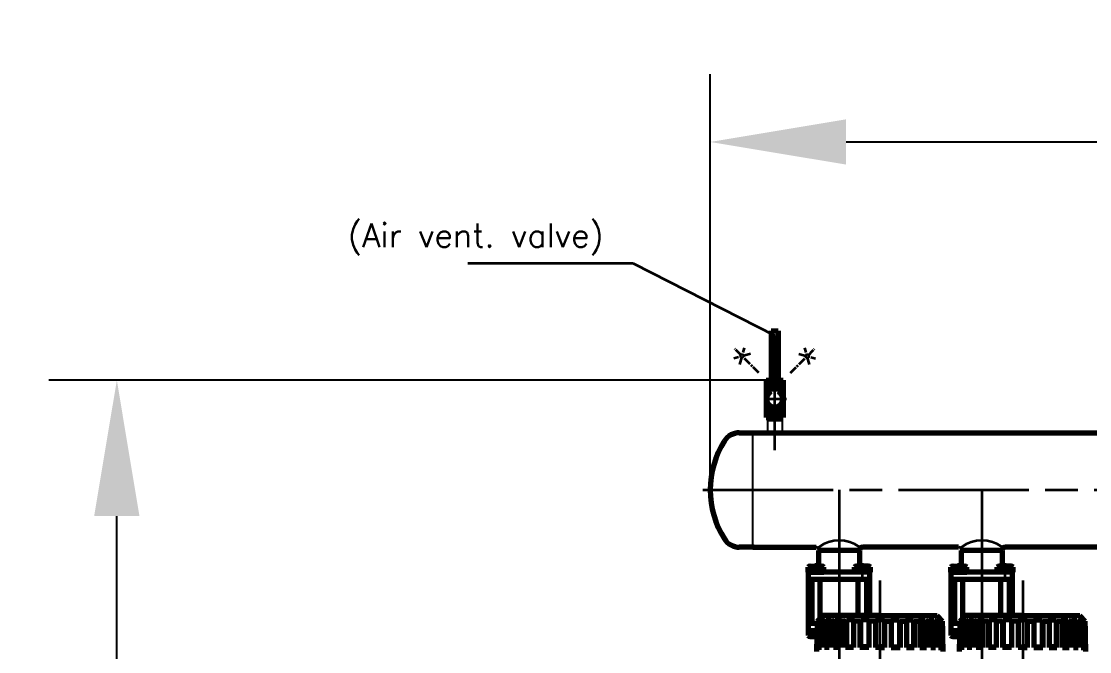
# Model space of a CAD drawing. Header units: millimetres. Extents: x 4423 to 6629, y 3249 to 4171.
# Drawn here: x 4423.2 to 4619.7, y 3970.7 to 4086.7 of the extents above; entities that cross this region are included whole.
import ezdxf

# ---------------------------------------------------------------- set-up
doc = ezdxf.new("R2010")
doc.units = ezdxf.units.MM
doc.linetypes.add('ACAD_ISO08W100', pattern=[36, 24, -3, 6, -3])
doc.layers.add('AHL-CON-35', color=3, linetype='Continuous')
doc.layers.add('AHL-CON-70', color=7, linetype='Continuous')
for name, color, linetype, lineweight in [('M_EQUIP_D1', 3, 'Continuous', 35), ('M_EQUIP_E3', 3, 'Continuous', 35), ('M_EQUIP_E7', 7, 'Continuous', 70), ('M_EQUIP_T13', 3, 'Continuous', 35)]:
    doc.layers.add(name, color=color, linetype=linetype, lineweight=lineweight)
doc.styles.add('Simplex', font='SIMPLEX.SHX')
doc.dimstyles.new('nordic-1-35-0', dxfattribs={"dimscale": 10, "dimtxt": 3.5, "dimasz": 2.5, "dimexe": 1.25, "dimexo": 0, "dimgap": 0.6, "dimtad": 1, "dimdec": 0, "dimdsep": 46, "dimtxsty": 'Simplex', "dimcen": 2.5, "dimclrd": 3, "dimclre": 3, "dimclrt": 3, "dimadec": 1, "dimazin": 2, "dimtfac": 1, "dimtdec": 0, "dimtmove": 0, "dimatfit": 0, "dimfxl": 1, "dimtolj": 1, "dimtzin": 0, "dimarcsym": 0})

# ---------------------------------------------------------------- blocks, each defined once
blk = doc.blocks.new('*D8')
at = {"layer": 'Defpoints', "color": 0, "linetype": 'Continuous', "transparency": 16777216}
for p in [(4746.78, 4064.49), (4746.78, 4018.26), (4549.91, 4000.45)]:
    blk.add_point(p, dxfattribs=at)
at = {"layer": 'M_EQUIP_D1', "color": 3, "linetype": 'Continuous', "lineweight": -2, "transparency": 16777216}
for p, q in [((4549.91, 4000.45), (4549.91, 4076.99)), ((4746.78, 4018.26), (4746.78, 4076.99)), ((4574.91, 4064.49), (4721.78, 4064.49))]:
    blk.add_line(p, q, dxfattribs=at)
at = {"layer": 'M_EQUIP_D1', "color": 3, "linetype": 'Continuous', "transparency": 16777216}
for points in [[(4574.91, 4068.66), (4574.91, 4060.33), (4549.91, 4064.49)], [(4721.78, 4068.66), (4721.78, 4060.33), (4746.78, 4064.49)]]:
    blk.add_solid(points, dxfattribs=at)
at = {"layer": 'M_EQUIP_D1', "color": 3, "linetype": 'Continuous', "transparency": 16777216, "insert": (4648.97, 4078.11), "char_height": 10, "attachment_point": 5, "style": 'Simplex'}
blk.add_mtext('\\A1;(1575)', dxfattribs=at)
blk = doc.blocks.new('TOIMITUSR')
at = {"layer": 'M_EQUIP_E3', "linetype": 'ACAD_ISO08W100', "lineweight": 35}
for p, q in [((30, 0), (130, 0)), ((87.5, -21.7), (112.5, 21.7)), ((87.5, 21.7), (112.5, -21.7))]:
    blk.add_line(p, q, dxfattribs=at)
blk = doc.blocks.new('*D32')
at = {"layer": 'Defpoints', "color": 0, "linetype": 'Continuous', "transparency": 16777216}
for p in [(4440.76, 4020.66), (4560.22, 4020.66), (4551.15, 3737.95)]:
    blk.add_point(p, dxfattribs=at)
at = {"layer": 'M_EQUIP_D1', "color": 3, "linetype": 'Continuous', "lineweight": -2, "transparency": 16777216}
for p, q in [((4560.22, 4020.66), (4428.26, 4020.66)), ((4440.76, 3762.95), (4440.76, 3995.66)), ((4551.15, 3737.95), (4428.26, 3737.95))]:
    blk.add_line(p, q, dxfattribs=at)
at = {"layer": 'M_EQUIP_D1', "color": 3, "linetype": 'Continuous', "transparency": 16777216}
for points in [[(4436.59, 3995.66), (4444.92, 3995.66), (4440.76, 4020.66)], [(4436.59, 3762.95), (4444.92, 3762.95), (4440.76, 3737.95)]]:
    blk.add_solid(points, dxfattribs=at)
at = {"layer": 'M_EQUIP_D1', "color": 3, "linetype": 'Continuous', "lineweight": 35, "transparency": 16777216, "insert": (4429.76, 3879.3), "char_height": 10, "attachment_point": 5, "rotation": 90, "style": 'Simplex'}
blk.add_mtext('\\A1;2260', dxfattribs=at)

msp = doc.modelspace()

# ---------------------------------------------------------------- linework, layer by layer
at = {"layer": 'AHL-CON-35', "linetype": 'Continuous'}
for p, q in [((4560.5803, 4013.1577), (4560.6193, 4013.7827)), ((4562.9871, 4013.1577), (4562.9481, 4013.7827))]:
    msp.add_line(p, q, dxfattribs=at)
at = {"layer": 'AHL-CON-70', "linetype": 'Continuous'}
for p, q in [((4560.4737, 4013.7827), (4560.4346, 4013.1577)), ((4563.0937, 4013.7827), (4563.1328, 4013.1577)), ((4560.4346, 4013.1577), (4560.4346, 4010.9702)), ((4563.1328, 4013.1577), (4560.4346, 4013.1577)), ((4563.1328, 4013.1577), (4563.1328, 4010.9702)), ((4557.7733, 3989.9277), (4557.7733, 4010.9752))]:
    msp.add_line(p, q, dxfattribs=at)
at = {"layer": 'Defpoints', "color": 0, "linetype": 'ByBlock'}
for p in [(4571.9087, 3976.2017), (4591.6587, 3977.3225), (4598.1587, 3976.2017), (4617.9087, 3977.3225), (4567.9289, 3974.5765), (4594.1789, 3974.5765)]:
    msp.add_point(p, dxfattribs=at)
at = {"layer": 'M_EQUIP_E3', "color": 3, "linetype": 'Continuous', "lineweight": 35}
for q in [(4505.3098, 4042.1175), (4561.7837, 4028.9041)]:
    msp.add_line((4535.7894, 4042.1175), q, dxfattribs=at)
at = {"layer": 'M_EQUIP_E3', "color": 3, "linetype": 'ACAD_ISO08W100', "lineweight": 35}
for p, q in [((4561.7837, 4007.7544), (4561.7837, 4028.9041)), ((4559.8757, 4017.2202), (4563.9382, 4017.2202)), ((4548.5412, 4000.4515), (4635.3042, 4000.4515)), ((4573.6587, 4000.4515), (4573.6587, 3956.3594)), ((4599.9087, 4000.4515), (4599.9087, 3956.3594)), ((4569.3929, 3985.5917), (4569.3929, 3986.9822)), ((4577.9245, 3984.2629), (4577.9245, 3986.9822)), ((4595.6429, 3985.5917), (4595.6429, 3986.9822)), ((4604.1745, 3984.2629), (4604.1745, 3986.9822)), ((4581.1587, 3983.7882), (4581.1587, 3798.3649)), ((4607.4087, 3983.7882), (4607.4087, 3798.3649)), ((4569.3929, 3975.3098), (4569.3929, 3972.9207)), ((4595.6429, 3975.3098), (4595.6429, 3972.9207))]:
    msp.add_line(p, q, dxfattribs=at)
at = {"layer": 'M_EQUIP_E7', "color": 7, "linetype": 'Continuous', "lineweight": 70}
for p, q in [((4561.1587, 4029.7202), (4561.1587, 4018.5838)), ((4561.1587, 4029.7202), (4562.4087, 4029.7202)), ((4562.4087, 4029.7202), (4562.4087, 4018.5838)), ((4560.2212, 4020.6577), (4560.2212, 4013.7827)), ((4560.2212, 4020.6577), (4561.1587, 4020.6577)), ((4562.4087, 4020.6577), (4563.3462, 4020.6577)), ((4563.3462, 4020.6577), (4563.3462, 4013.7827)), ((4561.1587, 4015.8566), (4561.1587, 4013.7827)), ((4562.4087, 4015.8566), (4562.4087, 4013.7827)), ((4560.2212, 4013.7827), (4563.3462, 4013.7827)), ((4557.7733, 4010.9705), (4741.1587, 4010.9743)), ((4557.7733, 3989.9293), (4569.3899, 3989.9297)), ((4595.6165, 3989.9291), (4577.9275, 3989.9297)), ((4621.8665, 3989.9291), (4604.1775, 3989.9297)), ((4569.89, 3986.4138), (4569.89, 3989.3265)), ((4577.4275, 3986.4138), (4577.4275, 3989.3265)), ((4596.14, 3986.4138), (4596.14, 3989.3265)), ((4603.6775, 3986.4138), (4603.6775, 3989.3265)), ((4567.9289, 3985.3265), (4567.9289, 3986.2326)), ((4568.2949, 3986.4138), (4570.491, 3986.4138)), ((4568.6609, 3985.3265), (4568.6609, 3986.2326)), ((4570.125, 3985.3265), (4570.125, 3986.2326)), ((4570.857, 3985.3265), (4570.857, 3986.2326)), ((4576.4604, 3985.3265), (4576.4604, 3986.2326)), ((4579.0225, 3986.4138), (4576.8264, 3986.4138)), ((4577.1925, 3985.3265), (4577.1925, 3986.2326)), ((4578.6565, 3985.3265), (4578.6565, 3986.2326)), ((4579.3886, 3985.3265), (4579.3886, 3986.2326)), ((4594.1789, 3985.3265), (4594.1789, 3986.2326)), ((4594.5449, 3986.4138), (4596.741, 3986.4138)), ((4594.9109, 3985.3265), (4594.9109, 3986.2326)), ((4596.375, 3985.3265), (4596.375, 3986.2326)), ((4597.107, 3985.3265), (4597.107, 3986.2326)), ((4602.7104, 3985.3265), (4602.7104, 3986.2326)), ((4605.2725, 3986.4138), (4603.0764, 3986.4138)), ((4603.4425, 3985.3265), (4603.4425, 3986.2326)), ((4604.9065, 3985.3265), (4604.9065, 3986.2326)), ((4605.6386, 3985.3265), (4605.6386, 3986.2326)), ((4567.9289, 3985.3265), (4570.857, 3985.3265)), ((4568.6162, 3983.9515), (4568.6162, 3975.9515)), ((4570.1696, 3976.8334), (4570.1696, 3983.9515)), ((4579.3886, 3985.3265), (4576.4604, 3985.3265)), ((4577.1478, 3977.3225), (4577.1478, 3983.9515)), ((4578.7012, 3983.9515), (4578.7012, 3977.3225)), ((4594.1789, 3985.3265), (4597.107, 3985.3265)), ((4594.8662, 3983.9515), (4594.8662, 3975.9515)), ((4596.4196, 3976.8334), (4596.4196, 3983.9515)), ((4605.6386, 3985.3265), (4602.7104, 3985.3265)), ((4603.3978, 3977.3225), (4603.3978, 3983.9515)), ((4604.9512, 3983.9515), (4604.9512, 3977.3225)), ((4567.9289, 3974.5765), (4569.6216, 3974.5765)), ((4567.9289, 3974.5765), (4567.9289, 3973.6703)), ((4568.6609, 3974.5765), (4568.6609, 3973.6703)), ((4594.1789, 3974.5765), (4595.8716, 3974.5765)), ((4594.1789, 3974.5765), (4594.1789, 3973.6703)), ((4594.9109, 3974.5765), (4594.9109, 3973.6703)), ((4568.2949, 3973.4891), (4569.5984, 3973.4891)), ((4594.5449, 3973.4891), (4595.8484, 3973.4891))]:
    msp.add_line(p, q, dxfattribs=at)
at = {"layer": 'M_EQUIP_E7', "linetype": 'Continuous', "lineweight": 70}
for p, q in [((4555.2654, 4010.9752), (4558.0337, 4010.9752)), ((4558.0337, 3989.9277), (4555.2654, 3989.9277))]:
    msp.add_line(p, q, dxfattribs=at)
at = {"layer": 'M_EQUIP_E7', "lineweight": 35}
for p, q in [((4569.89, 3986.4138), (4569.89, 3989.4297)), ((4569.89, 3989.3265), (4577.4275, 3989.3265)), ((4577.4275, 3986.4138), (4577.4275, 3989.4297)), ((4596.14, 3986.4138), (4596.14, 3989.4297)), ((4596.14, 3989.3265), (4603.6775, 3989.3265)), ((4603.6775, 3986.4138), (4603.6775, 3989.4297))]:
    msp.add_line(p, q, dxfattribs=at)
at = {"layer": 'M_EQUIP_E7', "linetype": 'Continuous'}
for p, q in [((4573.6587, 3989.3265), (4569.89, 3989.3265)), ((4577.4275, 3989.3265), (4573.6587, 3989.3265)), ((4599.9087, 3989.3265), (4596.14, 3989.3265)), ((4603.6775, 3989.3265), (4599.9087, 3989.3265)), ((4569.5391, 3970.7028), (4569.6587, 3976.3225)), ((4569.6587, 3976.3225), (4570.6587, 3977.3225)), ((4569.8741, 3976.3317), (4569.6679, 3976.3317)), ((4569.8741, 3976.3317), (4570.2128, 3976.5527)), ((4569.8741, 3976.3317), (4569.8741, 3971.4475)), ((4570.7266, 3976.5527), (4570.2128, 3976.5527)), ((4570.2128, 3976.5527), (4570.2128, 3971.5762)), ((4570.3878, 3976.3317), (4570.7266, 3976.5527)), ((4570.9231, 3976.3317), (4570.3878, 3976.3317)), ((4570.3878, 3976.3317), (4570.3878, 3971.4475)), ((4581.1587, 3977.3225), (4570.6587, 3977.3225)), ((4571.2238, 3976.5527), (4570.9231, 3976.3317)), ((4570.9231, 3976.3317), (4570.9231, 3971.4475)), ((4571.2238, 3976.5527), (4571.2238, 3971.5762)), ((4572.1146, 3976.5527), (4571.2238, 3976.5527)), ((4571.8139, 3976.3317), (4572.1146, 3976.5527)), ((4571.8139, 3976.3317), (4571.8139, 3971.4475)), ((4572.6153, 3976.3317), (4571.8139, 3976.3317)), ((4572.8591, 3976.5527), (4572.6153, 3976.3317)), ((4572.6153, 3976.3317), (4572.6153, 3971.4475)), ((4572.8591, 3976.5527), (4572.8591, 3971.5762)), ((4574.071, 3976.5527), (4572.8591, 3976.5527)), ((4573.8272, 3976.3317), (4574.071, 3976.5527)), ((4573.8272, 3976.3317), (4573.8272, 3971.4475)), ((4574.8442, 3976.3317), (4573.8272, 3976.3317)), ((4575.0158, 3976.5527), (4574.8442, 3976.3317)), ((4574.8442, 3976.3317), (4574.8442, 3971.4475)), ((4575.0158, 3976.5527), (4575.0158, 3971.5762)), ((4576.4727, 3976.5527), (4575.0158, 3976.5527)), ((4576.3011, 3976.3317), (4576.4727, 3976.5527)), ((4576.3011, 3976.3317), (4576.3011, 3971.4475)), ((4577.47, 3976.3317), (4576.3011, 3976.3317)), ((4577.5585, 3976.5527), (4577.47, 3976.3317)), ((4577.47, 3976.3317), (4577.47, 3971.4475)), ((4577.5585, 3976.5527), (4577.5585, 3971.5762)), ((4579.1688, 3976.5527), (4577.5585, 3976.5527)), ((4579.0802, 3976.3317), (4579.1688, 3976.5527)), ((4579.0802, 3976.3317), (4579.0802, 3971.4475)), ((4580.3275, 3976.3317), (4579.0802, 3976.3317)), ((4580.3275, 3976.5527), (4580.3275, 3971.4475)), ((4580.3275, 3976.5527), (4581.1587, 3976.5527)), ((4581.1587, 3977.3225), (4591.6587, 3977.3225)), ((4581.99, 3976.5527), (4581.1587, 3976.5527)), ((4581.99, 3976.5527), (4581.99, 3971.4475)), ((4581.99, 3976.3317), (4583.2372, 3976.3317)), ((4583.2372, 3976.3317), (4583.1486, 3976.5527)), ((4583.1486, 3976.5527), (4584.7589, 3976.5527)), ((4583.2372, 3976.3317), (4583.2372, 3971.4475)), ((4584.7589, 3976.5527), (4584.7589, 3971.5762)), ((4584.7589, 3976.5527), (4584.8475, 3976.3317)), ((4584.8475, 3976.3317), (4584.8475, 3971.4475)), ((4584.8475, 3976.3317), (4586.0163, 3976.3317)), ((4586.0163, 3976.3317), (4585.8447, 3976.5527)), ((4585.8447, 3976.5527), (4587.3016, 3976.5527)), ((4586.0163, 3976.3317), (4586.0163, 3971.4475)), ((4587.3016, 3976.5527), (4587.3016, 3971.5762)), ((4587.3016, 3976.5527), (4587.4732, 3976.3317)), ((4587.4732, 3976.3317), (4587.4732, 3971.4475)), ((4587.4732, 3976.3317), (4588.4902, 3976.3317)), ((4588.4902, 3976.3317), (4588.2464, 3976.5527)), ((4588.2464, 3976.5527), (4589.4583, 3976.5527)), ((4588.4902, 3976.3317), (4588.4902, 3971.4475)), ((4589.4583, 3976.5527), (4589.4583, 3971.5762)), ((4589.4583, 3976.5527), (4589.7021, 3976.3317)), ((4589.7021, 3976.3317), (4589.7021, 3971.4475)), ((4589.7021, 3976.3317), (4590.5035, 3976.3317)), ((4590.5035, 3976.3317), (4590.2028, 3976.5527)), ((4590.2028, 3976.5527), (4591.0936, 3976.5527)), ((4590.5035, 3976.3317), (4590.5035, 3971.4475)), ((4591.0936, 3976.5527), (4591.0936, 3971.5762)), ((4591.0936, 3976.5527), (4591.3943, 3976.3317)), ((4591.3943, 3976.3317), (4591.3943, 3971.4475)), ((4591.3943, 3976.3317), (4591.9296, 3976.3317)), ((4591.9296, 3976.3317), (4591.5908, 3976.5527)), ((4591.5908, 3976.5527), (4592.1046, 3976.5527)), ((4592.6587, 3976.3225), (4591.6587, 3977.3225)), ((4591.9296, 3976.3317), (4591.9296, 3971.4475)), ((4592.1046, 3976.5527), (4592.1046, 3971.5762)), ((4592.4433, 3976.3317), (4592.1046, 3976.5527)), ((4592.4433, 3976.3317), (4592.4433, 3971.4475)), ((4592.4433, 3976.3317), (4592.6495, 3976.3317)), ((4592.7783, 3970.7028), (4592.6587, 3976.3225)), ((4595.7891, 3970.7028), (4595.9087, 3976.3225)), ((4595.9087, 3976.3225), (4596.9087, 3977.3225)), ((4596.1241, 3976.3317), (4595.9179, 3976.3317)), ((4596.1241, 3976.3317), (4596.4628, 3976.5527)), ((4596.1241, 3976.3317), (4596.1241, 3971.4475)), ((4596.9766, 3976.5527), (4596.4628, 3976.5527)), ((4596.4628, 3976.5527), (4596.4628, 3971.5762)), ((4596.6378, 3976.3317), (4596.9766, 3976.5527)), ((4597.1731, 3976.3317), (4596.6378, 3976.3317)), ((4596.6378, 3976.3317), (4596.6378, 3971.4475)), ((4607.4087, 3977.3225), (4596.9087, 3977.3225)), ((4597.4738, 3976.5527), (4597.1731, 3976.3317)), ((4597.1731, 3976.3317), (4597.1731, 3971.4475)), ((4598.3646, 3976.5527), (4597.4738, 3976.5527)), ((4597.4738, 3976.5527), (4597.4738, 3971.5762)), ((4598.0639, 3976.3317), (4598.3646, 3976.5527)), ((4598.8653, 3976.3317), (4598.0639, 3976.3317)), ((4598.0639, 3976.3317), (4598.0639, 3971.4475)), ((4599.1091, 3976.5527), (4598.8653, 3976.3317)), ((4598.8653, 3976.3317), (4598.8653, 3971.4475)), ((4600.321, 3976.5527), (4599.1091, 3976.5527)), ((4599.1091, 3976.5527), (4599.1091, 3971.5762)), ((4600.0772, 3976.3317), (4600.321, 3976.5527)), ((4601.0942, 3976.3317), (4600.0772, 3976.3317)), ((4600.0772, 3976.3317), (4600.0772, 3971.4475)), ((4601.2658, 3976.5527), (4601.0942, 3976.3317)), ((4601.0942, 3976.3317), (4601.0942, 3971.4475)), ((4602.7227, 3976.5527), (4601.2658, 3976.5527)), ((4601.2658, 3976.5527), (4601.2658, 3971.5762)), ((4602.5511, 3976.3317), (4602.7227, 3976.5527)), ((4603.72, 3976.3317), (4602.5511, 3976.3317)), ((4602.5511, 3976.3317), (4602.5511, 3971.4475)), ((4603.8085, 3976.5527), (4603.72, 3976.3317)), ((4603.72, 3976.3317), (4603.72, 3971.4475)), ((4605.4188, 3976.5527), (4603.8085, 3976.5527)), ((4603.8085, 3976.5527), (4603.8085, 3971.5762)), ((4605.3302, 3976.3317), (4605.4188, 3976.5527)), ((4606.5775, 3976.3317), (4605.3302, 3976.3317)), ((4605.3302, 3976.3317), (4605.3302, 3971.4475)), ((4606.5775, 3976.5527), (4607.4087, 3976.5527)), ((4606.5775, 3976.5527), (4606.5775, 3971.4475)), ((4607.4087, 3977.3225), (4617.9087, 3977.3225)), ((4608.24, 3976.5527), (4607.4087, 3976.5527)), ((4608.24, 3976.5527), (4608.24, 3971.4475)), ((4608.24, 3976.3317), (4609.4872, 3976.3317)), ((4609.3986, 3976.5527), (4611.0089, 3976.5527)), ((4609.4872, 3976.3317), (4609.3986, 3976.5527)), ((4609.4872, 3976.3317), (4609.4872, 3971.4475)), ((4611.0089, 3976.5527), (4611.0975, 3976.3317)), ((4611.0089, 3976.5527), (4611.0089, 3971.5762)), ((4611.0975, 3976.3317), (4612.2663, 3976.3317)), ((4611.0975, 3976.3317), (4611.0975, 3971.4475)), ((4612.0947, 3976.5527), (4613.5516, 3976.5527)), ((4612.2663, 3976.3317), (4612.0947, 3976.5527)), ((4612.2663, 3976.3317), (4612.2663, 3971.4475)), ((4613.5516, 3976.5527), (4613.7232, 3976.3317)), ((4613.5516, 3976.5527), (4613.5516, 3971.5762)), ((4613.7232, 3976.3317), (4614.7402, 3976.3317)), ((4613.7232, 3976.3317), (4613.7232, 3971.4475)), ((4614.4964, 3976.5527), (4615.7083, 3976.5527)), ((4614.7402, 3976.3317), (4614.4964, 3976.5527)), ((4614.7402, 3976.3317), (4614.7402, 3971.4475)), ((4615.7083, 3976.5527), (4615.9521, 3976.3317)), ((4615.7083, 3976.5527), (4615.7083, 3971.5762)), ((4615.9521, 3976.3317), (4616.7535, 3976.3317)), ((4615.9521, 3976.3317), (4615.9521, 3971.4475)), ((4616.4528, 3976.5527), (4617.3436, 3976.5527)), ((4616.7535, 3976.3317), (4616.4528, 3976.5527)), ((4616.7535, 3976.3317), (4616.7535, 3971.4475)), ((4617.3436, 3976.5527), (4617.6443, 3976.3317)), ((4617.3436, 3976.5527), (4617.3436, 3971.5762)), ((4617.6443, 3976.3317), (4618.1796, 3976.3317)), ((4617.6443, 3976.3317), (4617.6443, 3971.4475)), ((4617.8408, 3976.5527), (4618.3546, 3976.5527)), ((4618.1796, 3976.3317), (4617.8408, 3976.5527)), ((4618.9087, 3976.3225), (4617.9087, 3977.3225)), ((4618.1796, 3976.3317), (4618.1796, 3971.4475)), ((4618.6933, 3976.3317), (4618.3546, 3976.5527)), ((4618.3546, 3976.5527), (4618.3546, 3971.5762)), ((4618.6933, 3976.3317), (4618.8995, 3976.3317)), ((4618.6933, 3976.3317), (4618.6933, 3971.4475)), ((4619.0283, 3970.7028), (4618.9087, 3976.3225)), ((4569.6385, 3975.3746), (4569.6385, 3971.4475)), ((4592.6789, 3975.3746), (4592.6789, 3971.4475)), ((4595.8885, 3975.3746), (4595.8885, 3971.4475)), ((4618.9289, 3975.3746), (4618.9289, 3971.4475)), ((4569.6385, 3971.4475), (4569.555, 3971.4475)), ((4569.6385, 3971.5762), (4569.5577, 3971.5762)), ((4569.8741, 3971.4475), (4570.2128, 3971.5762)), ((4570.3878, 3971.4475), (4569.8741, 3971.4475)), ((4570.3878, 3971.5762), (4570.2128, 3971.5762)), ((4570.9231, 3971.4475), (4571.2238, 3971.5762)), ((4571.8139, 3971.4475), (4570.9231, 3971.4475)), ((4571.8139, 3971.5762), (4571.2238, 3971.5762)), ((4572.6153, 3971.4475), (4572.8591, 3971.5762)), ((4573.8272, 3971.4475), (4572.6153, 3971.4475)), ((4573.8272, 3971.5762), (4572.8591, 3971.5762)), ((4574.8442, 3971.4475), (4575.0158, 3971.5762)), ((4576.3011, 3971.4475), (4574.8442, 3971.4475)), ((4575.0158, 3971.5762), (4576.3011, 3971.5762)), ((4577.5585, 3971.5762), (4577.47, 3971.4475)), ((4579.0802, 3971.4475), (4577.47, 3971.4475)), ((4579.0802, 3971.5762), (4577.5585, 3971.5762)), ((4580.3275, 3971.5762), (4581.1587, 3971.5762)), ((4581.1587, 3971.4475), (4580.3275, 3971.4475)), ((4581.99, 3971.5762), (4581.1587, 3971.5762)), ((4581.1587, 3971.4475), (4581.99, 3971.4475)), ((4583.2372, 3971.5762), (4584.7589, 3971.5762)), ((4583.2372, 3971.4475), (4584.8475, 3971.4475)), ((4584.7589, 3971.5762), (4584.8475, 3971.4475)), ((4587.3016, 3971.5762), (4586.0163, 3971.5762)), ((4586.0163, 3971.4475), (4587.4732, 3971.4475)), ((4587.4732, 3971.4475), (4587.3016, 3971.5762)), ((4588.4902, 3971.5762), (4589.4583, 3971.5762)), ((4588.4902, 3971.4475), (4589.7021, 3971.4475)), ((4589.7021, 3971.4475), (4589.4583, 3971.5762)), ((4590.5035, 3971.5762), (4591.0936, 3971.5762)), ((4590.5035, 3971.4475), (4591.3943, 3971.4475)), ((4591.3943, 3971.4475), (4591.0936, 3971.5762)), ((4591.9296, 3971.5762), (4592.1046, 3971.5762)), ((4591.9296, 3971.4475), (4592.4433, 3971.4475)), ((4592.4433, 3971.4475), (4592.1046, 3971.5762)), ((4592.6789, 3971.5762), (4592.7597, 3971.5762)), ((4592.6789, 3971.4475), (4592.7624, 3971.4475)), ((4595.8885, 3971.4475), (4595.805, 3971.4475)), ((4595.8885, 3971.5762), (4595.8077, 3971.5762)), ((4596.1241, 3971.4475), (4596.4628, 3971.5762)), ((4596.6378, 3971.4475), (4596.1241, 3971.4475)), ((4596.6378, 3971.5762), (4596.4628, 3971.5762)), ((4597.1731, 3971.4475), (4597.4738, 3971.5762)), ((4598.0639, 3971.4475), (4597.1731, 3971.4475)), ((4598.0639, 3971.5762), (4597.4738, 3971.5762)), ((4598.8653, 3971.4475), (4599.1091, 3971.5762)), ((4600.0772, 3971.4475), (4598.8653, 3971.4475)), ((4600.0772, 3971.5762), (4599.1091, 3971.5762)), ((4601.0942, 3971.4475), (4601.2658, 3971.5762)), ((4602.5511, 3971.4475), (4601.0942, 3971.4475)), ((4601.2658, 3971.5762), (4602.5511, 3971.5762)), ((4603.8085, 3971.5762), (4603.72, 3971.4475)), ((4605.3302, 3971.4475), (4603.72, 3971.4475)), ((4605.3302, 3971.5762), (4603.8085, 3971.5762)), ((4606.5775, 3971.5762), (4607.4087, 3971.5762)), ((4607.4087, 3971.4475), (4606.5775, 3971.4475)), ((4608.24, 3971.5762), (4607.4087, 3971.5762)), ((4607.4087, 3971.4475), (4608.24, 3971.4475)), ((4609.4872, 3971.5762), (4611.0089, 3971.5762)), ((4609.4872, 3971.4475), (4611.0975, 3971.4475)), ((4611.0089, 3971.5762), (4611.0975, 3971.4475)), ((4613.5516, 3971.5762), (4612.2663, 3971.5762)), ((4612.2663, 3971.4475), (4613.7232, 3971.4475)), ((4613.7232, 3971.4475), (4613.5516, 3971.5762)), ((4614.7402, 3971.5762), (4615.7083, 3971.5762)), ((4614.7402, 3971.4475), (4615.9521, 3971.4475)), ((4615.9521, 3971.4475), (4615.7083, 3971.5762)), ((4616.7535, 3971.5762), (4617.3436, 3971.5762)), ((4616.7535, 3971.4475), (4617.6443, 3971.4475)), ((4617.6443, 3971.4475), (4617.3436, 3971.5762)), ((4618.1796, 3971.5762), (4618.3546, 3971.5762)), ((4618.1796, 3971.4475), (4618.6933, 3971.4475)), ((4618.6933, 3971.4475), (4618.3546, 3971.5762)), ((4618.9289, 3971.5762), (4619.0097, 3971.5762)), ((4618.9289, 3971.4475), (4619.0124, 3971.4475))]:
    msp.add_line(p, q, dxfattribs=at)
at = {"layer": 'M_EQUIP_E7', "color": 7}
for p, q in [((4568.0337, 3974.5765), (4568.0337, 3985.3265)), ((4579.2837, 3983.9515), (4568.0337, 3983.9515)), ((4578.6272, 3985.3265), (4568.6902, 3985.3265)), ((4579.2837, 3977.3225), (4579.2837, 3985.3265)), ((4594.2837, 3974.5765), (4594.2837, 3985.3265)), ((4605.5337, 3983.9515), (4594.2837, 3983.9515)), ((4604.8772, 3985.3265), (4594.9402, 3985.3265)), ((4605.5337, 3977.3225), (4605.5337, 3985.3265)), ((4568.0337, 3975.9515), (4569.6508, 3975.9515)), ((4594.2837, 3975.9515), (4595.9008, 3975.9515))]:
    msp.add_line(p, q, dxfattribs=at)
at = {"layer": 'M_EQUIP_E7', "color": 7, "linetype": 'Continuous', "lineweight": 70}
for centre, radius, start, end in [((4561.7837, 4017.2202), 1.5, 114.624318, 65.375682), ((4568.2949, 3985.9536), 0.4602, 37.316567, 142.683433), ((4569.3929, 3984.8448), 1.5691, 62.1899, 117.8101), ((4570.491, 3985.9536), 0.4602, 37.316567, 142.683433), ((4576.8264, 3985.9536), 0.4602, 37.316567, 142.683433), ((4577.9245, 3984.8448), 1.5691, 62.1899, 117.8101), ((4579.0225, 3985.9536), 0.4602, 37.316567, 142.683433), ((4594.5449, 3985.9536), 0.4602, 37.316567, 142.683433), ((4595.6429, 3984.8448), 1.5691, 62.1899, 117.8101), ((4596.741, 3985.9536), 0.4602, 37.316567, 142.683433), ((4603.0764, 3985.9536), 0.4602, 37.316567, 142.683433), ((4604.1745, 3984.8448), 1.5691, 62.1899, 117.8101), ((4605.2725, 3985.9536), 0.4602, 37.316567, 142.683433), ((4568.2949, 3973.9493), 0.4602, 217.316567, 322.683433), ((4569.3929, 3975.0582), 1.5691, 242.1899, 277.53631), ((4594.5449, 3973.9493), 0.4602, 217.316567, 322.683433), ((4595.6429, 3975.0582), 1.5691, 242.1899, 277.53631)]:
    msp.add_arc(centre, radius, start, end, dxfattribs=at)
at = {"layer": 'M_EQUIP_E7', "linetype": 'Continuous', "lineweight": 70}
for centre, radius, start, end in [((4566.7387, 4000.4515), 16.83, 147.590072, 212.409928), ((4555.2654, 4007.7355), 3.2398, 90, 147.590072), ((4555.2654, 3993.1675), 3.2398, 212.409928, 270)]:
    msp.add_arc(centre, radius, start, end, dxfattribs=at)
at = {"layer": 'M_EQUIP_E7', "lineweight": 35}
for centre, radius, start, end in [((4569.39, 3989.4297), 0.5, 0, 90.001786), ((4573.6587, 3984.7892), 6.374, 53.753017, 126.246983), ((4595.64, 3989.4297), 0.5, 0, 90.001786), ((4595.64, 3989.4297), 0.5, 0, 90.001786), ((4599.9087, 3984.7892), 6.374, 53.753017, 126.246983)]:
    msp.add_arc(centre, radius, start, end, dxfattribs=at)
at = {"layer": 'M_EQUIP_E7', "lineweight": 70}
for centre in [(4577.9275, 3989.4297), (4604.1775, 3989.4297)]:
    msp.add_arc(centre, 0.5, 89.998214, 180, dxfattribs=at)

# ---------------------------------------------------------------- block references
at = {"layer": 'M_EQUIP_E3', "lineweight": 35, "yscale": 0.06249999999993017, "zscale": 0.06249999999993017}
for p, xscale, rotation in [((4560.2212, 4020.6577), 0.06249999999993017, 134.9999999999263), ((4563.3462, 4020.6577), -0.06249999999993017, 225.0000000000737)]:
    msp.add_blockref('TOIMITUSR', p, dxfattribs=dict(at, xscale=xscale, rotation=rotation))

# ---------------------------------------------------------------- texts
at = {"layer": 'M_EQUIP_T13', "linetype": 'Continuous', "style": 'Simplex'}
msp.add_text('(Air vent. valve)', height=4.375, dxfattribs=at).set_placement((4483.2699, 4045.1175))

# ---------------------------------------------------------------- dimensions: what is measured, and where the dimension line sits
at = {"layer": 'M_EQUIP_D1', "color": 3, "linetype": 'Continuous'}
dim = msp.add_linear_dim(base=(4746.7837, 4064.4933), p1=(4549.9087, 4000.4515), p2=(4746.7837, 4018.2607), text='(<>)', dimstyle='nordic-1-35-0', override={"dimtxt": 1, "dimgap": 0.6, "dimlfac": 8, "dimrnd": 5, "dimpost": ''}, dxfattribs=at)
dim.commit()
dim.dimension.update_dxf_attribs({"geometry": '*D8', "text_midpoint": (4648.9712, 4064.4933), "dimtype": 160})
at = {"layer": 'M_EQUIP_D1', "linetype": 'Continuous', "lineweight": 35}
dim = msp.add_linear_dim(base=(4440.7573, 4020.6577), p1=(4551.1544, 3737.9475), p2=(4560.2212, 4020.6577), angle=90, dimstyle='nordic-1-35-0', override={"dimtxt": 1, "dimgap": 0.6, "dimlfac": 8, "dimrnd": 5}, dxfattribs=at)
dim.commit()
dim.dimension.update_dxf_attribs({"geometry": '*D32', "text_midpoint": (4440.7573, 3879.3026), "dimtype": 160})

doc.saveas('drawing.dxf')
